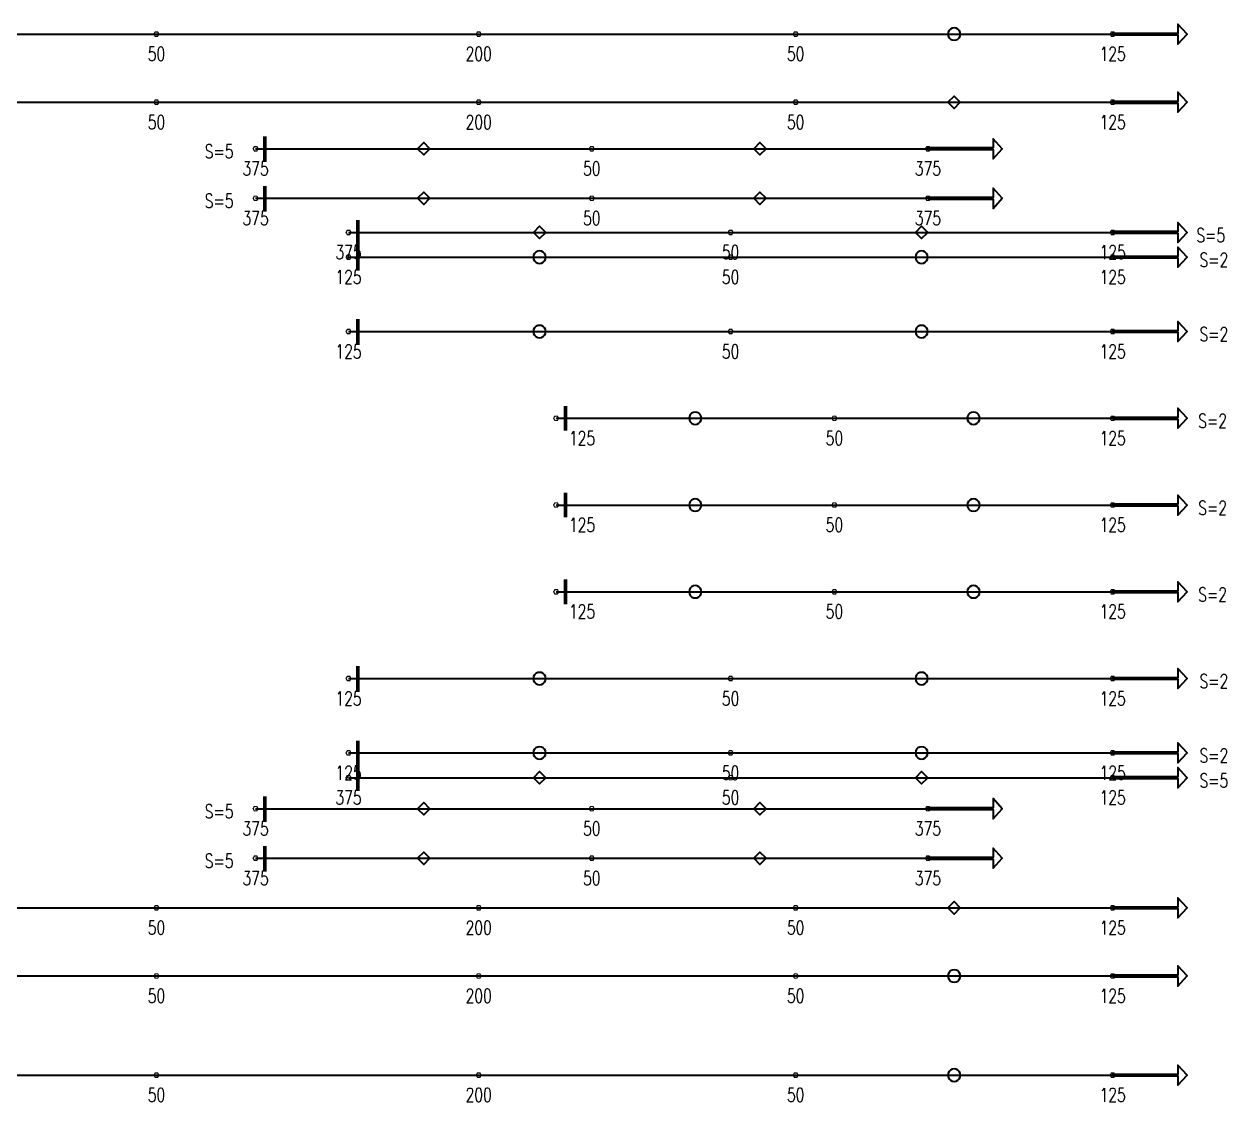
# Model space of a CAD drawing. Header units: millimetres. Extents: x 118516 to 587758, y -25561 to 50684.
# Drawn here: x 426914 to 446324, y 14067 to 31462 of the extents above; entities that cross this region are included whole.
import ezdxf

# ---------------------------------------------------------------- set-up
doc = ezdxf.new("R2010")
doc.units = ezdxf.units.MM
doc.layers.add('Current plane_Column', color=7, linetype='Continuous', true_color=0x4b00ff)
doc.layers.add('NDC_S-TENDON', color=6, linetype='Continuous', lineweight=35)
doc.layers.add('NDC_S_ANNO', color=7, linetype='Continuous', lineweight=20)
doc.styles.add('NDC_ANNO', font='', dxfattribs={"width": 0.8})
doc.styles.get('NDC_ANNO').set_extended_font_data('Dotum')

# ---------------------------------------------------------------- blocks, each defined once
blk = doc.blocks.new('HTB TDX')
at = {"layer": 'NDC_S-TENDON', "linetype": 'Continuous'}
for points, elevation in [([(61880, 21788), (62930, 21788), (62930, 21638), (63080, 21800), (62930, 21962), (62930, 21812), (61880, 21812)], 3575), ([(59222, 21800), (59227, 21769), (59242, 21741), (59264, 21719), (59292, 21705), (59322, 21700), (59353, 21705), (59381, 21719), (59403, 21741), (59418, 21769), (59422, 21800), (59418, 21831), (59403, 21859), (59381, 21881), (59353, 21895), (59322, 21900), (59292, 21895), (59264, 21881), (59242, 21859), (59227, 21831), (59222, 21800)], 3532), ([(59222, 20700), (59322, 20600), (59422, 20700), (59322, 20800), (59222, 20700)], 3532), ([(61880, 20688), (62930, 20688), (62930, 20538), (63080, 20700), (62930, 20862), (62930, 20712), (61880, 20712)], 3575), ([(50663, 19950), (50763, 19850), (50863, 19950), (50763, 20050), (50663, 19950)], 3391), ([(56088, 19950), (56188, 19850), (56288, 19950), (56188, 20050), (56088, 19950)], 3391), ([(58900, 19938), (59950, 19938), (59950, 19788), (60100, 19950), (59950, 20112), (59950, 19962), (58900, 19962)], 3575), ([(50663, 19150), (50763, 19050), (50863, 19150), (50763, 19250), (50663, 19150)], 3391), ([(56088, 19150), (56188, 19050), (56288, 19150), (56188, 19250), (56088, 19150)], 3391), ([(58900, 19138), (59950, 19138), (59950, 18988), (60100, 19150), (59950, 19312), (59950, 19162), (58900, 19162)], 3575), ([(52532, 18600), (52632, 18500), (52732, 18600), (52632, 18700), (52532, 18600)], 3391), ([(58697, 18600), (58797, 18500), (58897, 18600), (58797, 18700), (58697, 18600)], 3391), ([(61880, 18588), (62930, 18588), (62930, 18438), (63080, 18600), (62930, 18762), (62930, 18612), (61880, 18612)], 3575), ([(52532, 18200), (52537, 18169), (52552, 18141), (52574, 18119), (52602, 18105), (52632, 18100), (52663, 18105), (52691, 18119), (52713, 18141), (52728, 18169), (52732, 18200), (52728, 18231), (52713, 18259), (52691, 18281), (52663, 18295), (52632, 18300), (52602, 18295), (52574, 18281), (52552, 18259), (52537, 18231), (52532, 18200)], 3391), ([(58697, 18200), (58702, 18169), (58717, 18141), (58739, 18119), (58767, 18105), (58797, 18100), (58828, 18105), (58856, 18119), (58878, 18141), (58893, 18169), (58897, 18200), (58893, 18231), (58878, 18259), (58856, 18281), (58828, 18295), (58797, 18300), (58767, 18295), (58739, 18281), (58717, 18259), (58702, 18231), (58697, 18200)], 3391), ([(61880, 18188), (62930, 18188), (62930, 18038), (63080, 18200), (62930, 18362), (62930, 18212), (61880, 18212)], 3575), ([(52532, 17000), (52537, 16969), (52552, 16941), (52574, 16919), (52602, 16905), (52632, 16900), (52663, 16905), (52691, 16919), (52713, 16941), (52728, 16969), (52732, 17000), (52728, 17031), (52713, 17059), (52691, 17081), (52663, 17095), (52632, 17100), (52602, 17095), (52574, 17081), (52552, 17059), (52537, 17031), (52532, 17000)], 3532), ([(58697, 17000), (58702, 16969), (58717, 16941), (58739, 16919), (58767, 16905), (58797, 16900), (58828, 16905), (58856, 16919), (58878, 16941), (58893, 16969), (58897, 17000), (58893, 17031), (58878, 17059), (58856, 17081), (58828, 17095), (58797, 17100), (58767, 17095), (58739, 17081), (58717, 17059), (58702, 17031), (58697, 17000)], 3532), ([(61880, 16988), (62930, 16988), (62930, 16838), (63080, 17000), (62930, 17162), (62930, 17012), (61880, 17012)], 3575), ([(61880, 15588), (62930, 15588), (62930, 15438), (63080, 15600), (62930, 15762), (62930, 15612), (61880, 15612)], 3575), ([(55045, 15600), (55050, 15569), (55064, 15541), (55086, 15519), (55114, 15505), (55145, 15500), (55176, 15505), (55204, 15519), (55226, 15541), (55240, 15569), (55245, 15600), (55240, 15631), (55226, 15659), (55204, 15681), (55176, 15695), (55145, 15700), (55114, 15695), (55086, 15681), (55064, 15659), (55050, 15631), (55045, 15600)], 3532), ([(59535, 15600), (59540, 15569), (59554, 15541), (59576, 15519), (59604, 15505), (59635, 15500), (59666, 15505), (59694, 15519), (59716, 15541), (59730, 15569), (59735, 15600), (59730, 15631), (59716, 15659), (59694, 15681), (59666, 15695), (59635, 15700), (59604, 15695), (59576, 15681), (59554, 15659), (59540, 15631), (59535, 15600)], 3532), ([(55045, 14200), (55050, 14169), (55064, 14141), (55086, 14119), (55114, 14105), (55145, 14100), (55176, 14105), (55204, 14119), (55226, 14141), (55240, 14169), (55245, 14200), (55240, 14231), (55226, 14259), (55204, 14281), (55176, 14295), (55145, 14300), (55114, 14295), (55086, 14281), (55064, 14259), (55050, 14231), (55045, 14200)], 3532), ([(59535, 14200), (59540, 14169), (59554, 14141), (59576, 14119), (59604, 14105), (59635, 14100), (59666, 14105), (59694, 14119), (59716, 14141), (59730, 14169), (59735, 14200), (59730, 14231), (59716, 14259), (59694, 14281), (59666, 14295), (59635, 14300), (59604, 14295), (59576, 14281), (59554, 14259), (59540, 14231), (59535, 14200)], 3532), ([(61880, 14188), (62930, 14188), (62930, 14038), (63080, 14200), (62930, 14362), (62930, 14212), (61880, 14212)], 3575), ([(55045, 12800), (55050, 12769), (55064, 12741), (55086, 12719), (55114, 12705), (55145, 12700), (55176, 12705), (55204, 12719), (55226, 12741), (55240, 12769), (55245, 12800), (55240, 12831), (55226, 12859), (55204, 12881), (55176, 12895), (55145, 12900), (55114, 12895), (55086, 12881), (55064, 12859), (55050, 12831), (55045, 12800)], 3532), ([(59535, 12800), (59540, 12769), (59554, 12741), (59576, 12719), (59604, 12705), (59635, 12700), (59666, 12705), (59694, 12719), (59716, 12741), (59730, 12769), (59735, 12800), (59730, 12831), (59716, 12859), (59694, 12881), (59666, 12895), (59635, 12900), (59604, 12895), (59576, 12881), (59554, 12859), (59540, 12831), (59535, 12800)], 3532), ([(61880, 12788), (62930, 12788), (62930, 12638), (63080, 12800), (62930, 12962), (62930, 12812), (61880, 12812)], 3575), ([(52532, 11400), (52537, 11369), (52552, 11341), (52574, 11319), (52602, 11305), (52632, 11300), (52663, 11305), (52691, 11319), (52713, 11341), (52728, 11369), (52732, 11400), (52728, 11431), (52713, 11459), (52691, 11481), (52663, 11495), (52632, 11500), (52602, 11495), (52574, 11481), (52552, 11459), (52537, 11431), (52532, 11400)], 3532), ([(58697, 11400), (58702, 11369), (58717, 11341), (58739, 11319), (58767, 11305), (58797, 11300), (58828, 11305), (58856, 11319), (58878, 11341), (58893, 11369), (58897, 11400), (58893, 11431), (58878, 11459), (58856, 11481), (58828, 11495), (58797, 11500), (58767, 11495), (58739, 11481), (58717, 11459), (58702, 11431), (58697, 11400)], 3532), ([(61880, 11388), (62930, 11388), (62930, 11238), (63080, 11400), (62930, 11562), (62930, 11412), (61880, 11412)], 3575), ([(52532, 10200), (52537, 10169), (52552, 10141), (52574, 10119), (52602, 10105), (52632, 10100), (52663, 10105), (52691, 10119), (52713, 10141), (52728, 10169), (52732, 10200), (52728, 10231), (52713, 10259), (52691, 10281), (52663, 10295), (52632, 10300), (52602, 10295), (52574, 10281), (52552, 10259), (52537, 10231), (52532, 10200)], 3391), ([(58697, 10200), (58702, 10169), (58717, 10141), (58739, 10119), (58767, 10105), (58797, 10100), (58828, 10105), (58856, 10119), (58878, 10141), (58893, 10169), (58897, 10200), (58893, 10231), (58878, 10259), (58856, 10281), (58828, 10295), (58797, 10300), (58767, 10295), (58739, 10281), (58717, 10259), (58702, 10231), (58697, 10200)], 3391), ([(61880, 10188), (62930, 10188), (62930, 10038), (63080, 10200), (62930, 10362), (62930, 10212), (61880, 10212)], 3575), ([(52532, 9800), (52632, 9700), (52732, 9800), (52632, 9900), (52532, 9800)], 3391), ([(58697, 9800), (58797, 9700), (58897, 9800), (58797, 9900), (58697, 9800)], 3391), ([(61880, 9788), (62930, 9788), (62930, 9638), (63080, 9800), (62930, 9962), (62930, 9812), (61880, 9812)], 3575), ([(50663, 9300), (50763, 9200), (50863, 9300), (50763, 9400), (50663, 9300)], 3391), ([(56088, 9300), (56188, 9200), (56288, 9300), (56188, 9400), (56088, 9300)], 3391), ([(58900, 9288), (59950, 9288), (59950, 9138), (60100, 9300), (59950, 9462), (59950, 9312), (58900, 9312)], 3575), ([(50663, 8500), (50763, 8400), (50863, 8500), (50763, 8600), (50663, 8500)], 3391), ([(56088, 8500), (56188, 8400), (56288, 8500), (56188, 8600), (56088, 8500)], 3391), ([(58900, 8488), (59950, 8488), (59950, 8338), (60100, 8500), (59950, 8662), (59950, 8512), (58900, 8512)], 3575), ([(59222, 7700), (59322, 7600), (59422, 7700), (59322, 7800), (59222, 7700)], 3532), ([(61880, 7688), (62930, 7688), (62930, 7538), (63080, 7700), (62930, 7862), (62930, 7712), (61880, 7712)], 3575), ([(59222, 6600), (59227, 6569), (59242, 6541), (59264, 6519), (59292, 6505), (59322, 6500), (59353, 6505), (59381, 6519), (59403, 6541), (59418, 6569), (59422, 6600), (59418, 6631), (59403, 6659), (59381, 6681), (59353, 6695), (59322, 6700), (59292, 6695), (59264, 6681), (59242, 6659), (59227, 6631), (59222, 6600)], 3532), ([(61880, 6588), (62930, 6588), (62930, 6438), (63080, 6600), (62930, 6762), (62930, 6612), (61880, 6612)], 3575), ([(59222, 5000), (59227, 4969), (59242, 4941), (59264, 4919), (59292, 4905), (59322, 4900), (59353, 4905), (59381, 4919), (59403, 4941), (59418, 4969), (59422, 5000), (59418, 5031), (59403, 5059), (59381, 5081), (59353, 5095), (59322, 5100), (59292, 5095), (59264, 5081), (59242, 5059), (59227, 5031), (59222, 5000)], 3532), ([(61880, 4988), (62930, 4988), (62930, 4838), (63080, 5000), (62930, 5162), (62930, 5012), (61880, 5012)], 3575)]:
    blk.add_lwpolyline(points, close=True, dxfattribs=dict(at, elevation=elevation))
for points, elevation in [([(46490, 21800, 20, 20, 0), (46470, 21835, 20, 20, 0), (46430, 21835, 20, 20, 0), (46410, 21800, 20, 20, 0), (46430, 21765, 20, 20, 0), (46470, 21765, 20, 20, 0)], 3500), ([(46490, 21800, 20, 20, 0), (46470, 21835, 20, 20, 0), (46430, 21835, 20, 20, 0), (46410, 21800, 20, 20, 0), (46430, 21765, 20, 20, 0), (46470, 21765, 20, 20, 0)], 3500), ([(51690, 21800, 20, 20, 0), (51670, 21835, 20, 20, 0), (51630, 21835, 20, 20, 0), (51610, 21800, 20, 20, 0), (51630, 21765, 20, 20, 0), (51670, 21765, 20, 20, 0)], 3650), ([(51690, 21800, 20, 20, 0), (51670, 21835, 20, 20, 0), (51630, 21835, 20, 20, 0), (51610, 21800, 20, 20, 0), (51630, 21765, 20, 20, 0), (51670, 21765, 20, 20, 0)], 3650), ([(51690, 21800, 20, 20, 0), (51670, 21835, 20, 20, 0), (51630, 21835, 20, 20, 0), (51610, 21800, 20, 20, 0), (51630, 21765, 20, 20, 0), (51670, 21765, 20, 20, 0)], 3650), ([(51690, 21800, 20, 20, 0), (51670, 21835, 20, 20, 0), (51630, 21835, 20, 20, 0), (51610, 21800, 20, 20, 0), (51630, 21765, 20, 20, 0), (51670, 21765, 20, 20, 0)], 3650), ([(56805, 21800, 20, 20, 0), (56785, 21835, 20, 20, 0), (56745, 21835, 20, 20, 0), (56725, 21800, 20, 20, 0), (56745, 21765, 20, 20, 0), (56785, 21765, 20, 20, 0)], 3500), ([(56805, 21800, 20, 20, 0), (56785, 21835, 20, 20, 0), (56745, 21835, 20, 20, 0), (56725, 21800, 20, 20, 0), (56745, 21765, 20, 20, 0), (56785, 21765, 20, 20, 0)], 3500), ([(61920, 21800, 20, 20, 0), (61900, 21835, 20, 20, 0), (61860, 21835, 20, 20, 0), (61840, 21800, 20, 20, 0), (61860, 21765, 20, 20, 0), (61900, 21765, 20, 20, 0)], 3575), ([(61920, 21800, 20, 20, 0), (61900, 21835, 20, 20, 0), (61860, 21835, 20, 20, 0), (61840, 21800, 20, 20, 0), (61860, 21765, 20, 20, 0), (61900, 21765, 20, 20, 0)], 3575), ([(46490, 20700, 20, 20, 0), (46470, 20735, 20, 20, 0), (46430, 20735, 20, 20, 0), (46410, 20700, 20, 20, 0), (46430, 20665, 20, 20, 0), (46470, 20665, 20, 20, 0)], 3500), ([(46490, 20700, 20, 20, 0), (46470, 20735, 20, 20, 0), (46430, 20735, 20, 20, 0), (46410, 20700, 20, 20, 0), (46430, 20665, 20, 20, 0), (46470, 20665, 20, 20, 0)], 3500), ([(51690, 20700, 20, 20, 0), (51670, 20735, 20, 20, 0), (51630, 20735, 20, 20, 0), (51610, 20700, 20, 20, 0), (51630, 20665, 20, 20, 0), (51670, 20665, 20, 20, 0)], 3650), ([(51690, 20700, 20, 20, 0), (51670, 20735, 20, 20, 0), (51630, 20735, 20, 20, 0), (51610, 20700, 20, 20, 0), (51630, 20665, 20, 20, 0), (51670, 20665, 20, 20, 0)], 3650), ([(51690, 20700, 20, 20, 0), (51670, 20735, 20, 20, 0), (51630, 20735, 20, 20, 0), (51610, 20700, 20, 20, 0), (51630, 20665, 20, 20, 0), (51670, 20665, 20, 20, 0)], 3650), ([(51690, 20700, 20, 20, 0), (51670, 20735, 20, 20, 0), (51630, 20735, 20, 20, 0), (51610, 20700, 20, 20, 0), (51630, 20665, 20, 20, 0), (51670, 20665, 20, 20, 0)], 3650), ([(56805, 20700, 20, 20, 0), (56785, 20735, 20, 20, 0), (56745, 20735, 20, 20, 0), (56725, 20700, 20, 20, 0), (56745, 20665, 20, 20, 0), (56785, 20665, 20, 20, 0)], 3500), ([(56805, 20700, 20, 20, 0), (56785, 20735, 20, 20, 0), (56745, 20735, 20, 20, 0), (56725, 20700, 20, 20, 0), (56745, 20665, 20, 20, 0), (56785, 20665, 20, 20, 0)], 3500), ([(61920, 20700, 20, 20, 0), (61900, 20735, 20, 20, 0), (61860, 20735, 20, 20, 0), (61840, 20700, 20, 20, 0), (61860, 20665, 20, 20, 0), (61900, 20665, 20, 20, 0)], 3575), ([(61920, 20700, 20, 20, 0), (61900, 20735, 20, 20, 0), (61860, 20735, 20, 20, 0), (61840, 20700, 20, 20, 0), (61860, 20665, 20, 20, 0), (61900, 20665, 20, 20, 0)], 3575), ([(48090, 19950, 20, 20, 0), (48070, 19985, 20, 20, 0), (48030, 19985, 20, 20, 0), (48010, 19950, 20, 20, 0), (48030, 19915, 20, 20, 0), (48070, 19915, 20, 20, 0)], 3575), ([(48090, 19950, 20, 20, 0), (48070, 19985, 20, 20, 0), (48030, 19985, 20, 20, 0), (48010, 19950, 20, 20, 0), (48030, 19915, 20, 20, 0), (48070, 19915, 20, 20, 0)], 3575), ([(53515, 19950, 20, 20, 0), (53495, 19985, 20, 20, 0), (53455, 19985, 20, 20, 0), (53435, 19950, 20, 20, 0), (53455, 19915, 20, 20, 0), (53495, 19915, 20, 20, 0)], 3250), ([(53515, 19950, 20, 20, 0), (53495, 19985, 20, 20, 0), (53455, 19985, 20, 20, 0), (53435, 19950, 20, 20, 0), (53455, 19915, 20, 20, 0), (53495, 19915, 20, 20, 0)], 3250), ([(58940, 19950, 20, 20, 0), (58920, 19985, 20, 20, 0), (58880, 19985, 20, 20, 0), (58860, 19950, 20, 20, 0), (58880, 19915, 20, 20, 0), (58920, 19915, 20, 20, 0)], 3575), ([(58940, 19950, 20, 20, 0), (58920, 19985, 20, 20, 0), (58880, 19985, 20, 20, 0), (58860, 19950, 20, 20, 0), (58880, 19915, 20, 20, 0), (58920, 19915, 20, 20, 0)], 3575), ([(48090, 19150, 20, 20, 0), (48070, 19185, 20, 20, 0), (48030, 19185, 20, 20, 0), (48010, 19150, 20, 20, 0), (48030, 19115, 20, 20, 0), (48070, 19115, 20, 20, 0)], 3575), ([(48090, 19150, 20, 20, 0), (48070, 19185, 20, 20, 0), (48030, 19185, 20, 20, 0), (48010, 19150, 20, 20, 0), (48030, 19115, 20, 20, 0), (48070, 19115, 20, 20, 0)], 3575), ([(53515, 19150, 20, 20, 0), (53495, 19185, 20, 20, 0), (53455, 19185, 20, 20, 0), (53435, 19150, 20, 20, 0), (53455, 19115, 20, 20, 0), (53495, 19115, 20, 20, 0)], 3250), ([(53515, 19150, 20, 20, 0), (53495, 19185, 20, 20, 0), (53455, 19185, 20, 20, 0), (53435, 19150, 20, 20, 0), (53455, 19115, 20, 20, 0), (53495, 19115, 20, 20, 0)], 3250), ([(58940, 19150, 20, 20, 0), (58920, 19185, 20, 20, 0), (58880, 19185, 20, 20, 0), (58860, 19150, 20, 20, 0), (58880, 19115, 20, 20, 0), (58920, 19115, 20, 20, 0)], 3575), ([(58940, 19150, 20, 20, 0), (58920, 19185, 20, 20, 0), (58880, 19185, 20, 20, 0), (58860, 19150, 20, 20, 0), (58880, 19115, 20, 20, 0), (58920, 19115, 20, 20, 0)], 3575), ([(49590, 18600, 20, 20, 0), (49570, 18635, 20, 20, 0), (49530, 18635, 20, 20, 0), (49510, 18600, 20, 20, 0), (49530, 18565, 20, 20, 0), (49570, 18565, 20, 20, 0)], 3575), ([(49590, 18600, 20, 20, 0), (49570, 18635, 20, 20, 0), (49530, 18635, 20, 20, 0), (49510, 18600, 20, 20, 0), (49530, 18565, 20, 20, 0), (49570, 18565, 20, 20, 0)], 3575), ([(55755, 18600, 20, 20, 0), (55735, 18635, 20, 20, 0), (55695, 18635, 20, 20, 0), (55675, 18600, 20, 20, 0), (55695, 18565, 20, 20, 0), (55735, 18565, 20, 20, 0)], 3250), ([(55755, 18600, 20, 20, 0), (55735, 18635, 20, 20, 0), (55695, 18635, 20, 20, 0), (55675, 18600, 20, 20, 0), (55695, 18565, 20, 20, 0), (55735, 18565, 20, 20, 0)], 3250), ([(61920, 18600, 20, 20, 0), (61900, 18635, 20, 20, 0), (61860, 18635, 20, 20, 0), (61840, 18600, 20, 20, 0), (61860, 18565, 20, 20, 0), (61900, 18565, 20, 20, 0)], 3575), ([(61920, 18600, 20, 20, 0), (61900, 18635, 20, 20, 0), (61860, 18635, 20, 20, 0), (61840, 18600, 20, 20, 0), (61860, 18565, 20, 20, 0), (61900, 18565, 20, 20, 0)], 3575), ([(49590, 18200, 20, 20, 0), (49570, 18235, 20, 20, 0), (49530, 18235, 20, 20, 0), (49510, 18200, 20, 20, 0), (49530, 18165, 20, 20, 0), (49570, 18165, 20, 20, 0)], 3575), ([(49590, 18200, 20, 20, 0), (49570, 18235, 20, 20, 0), (49530, 18235, 20, 20, 0), (49510, 18200, 20, 20, 0), (49530, 18165, 20, 20, 0), (49570, 18165, 20, 20, 0)], 3575), ([(55755, 18200, 20, 20, 0), (55735, 18235, 20, 20, 0), (55695, 18235, 20, 20, 0), (55675, 18200, 20, 20, 0), (55695, 18165, 20, 20, 0), (55735, 18165, 20, 20, 0)], 3250), ([(55755, 18200, 20, 20, 0), (55735, 18235, 20, 20, 0), (55695, 18235, 20, 20, 0), (55675, 18200, 20, 20, 0), (55695, 18165, 20, 20, 0), (55735, 18165, 20, 20, 0)], 3250), ([(61920, 18200, 20, 20, 0), (61900, 18235, 20, 20, 0), (61860, 18235, 20, 20, 0), (61840, 18200, 20, 20, 0), (61860, 18165, 20, 20, 0), (61900, 18165, 20, 20, 0)], 3575), ([(61920, 18200, 20, 20, 0), (61900, 18235, 20, 20, 0), (61860, 18235, 20, 20, 0), (61840, 18200, 20, 20, 0), (61860, 18165, 20, 20, 0), (61900, 18165, 20, 20, 0)], 3575), ([(49590, 17000, 20, 20, 0), (49570, 17035, 20, 20, 0), (49530, 17035, 20, 20, 0), (49510, 17000, 20, 20, 0), (49530, 16965, 20, 20, 0), (49570, 16965, 20, 20, 0)], 3575), ([(49590, 17000, 20, 20, 0), (49570, 17035, 20, 20, 0), (49530, 17035, 20, 20, 0), (49510, 17000, 20, 20, 0), (49530, 16965, 20, 20, 0), (49570, 16965, 20, 20, 0)], 3575), ([(55755, 17000, 20, 20, 0), (55735, 17035, 20, 20, 0), (55695, 17035, 20, 20, 0), (55675, 17000, 20, 20, 0), (55695, 16965, 20, 20, 0), (55735, 16965, 20, 20, 0)], 3500), ([(55755, 17000, 20, 20, 0), (55735, 17035, 20, 20, 0), (55695, 17035, 20, 20, 0), (55675, 17000, 20, 20, 0), (55695, 16965, 20, 20, 0), (55735, 16965, 20, 20, 0)], 3500), ([(61920, 17000, 20, 20, 0), (61900, 17035, 20, 20, 0), (61860, 17035, 20, 20, 0), (61840, 17000, 20, 20, 0), (61860, 16965, 20, 20, 0), (61900, 16965, 20, 20, 0)], 3575), ([(61920, 17000, 20, 20, 0), (61900, 17035, 20, 20, 0), (61860, 17035, 20, 20, 0), (61840, 17000, 20, 20, 0), (61860, 16965, 20, 20, 0), (61900, 16965, 20, 20, 0)], 3575), ([(52940, 15600, 20, 20, 0), (52920, 15635, 20, 20, 0), (52880, 15635, 20, 20, 0), (52860, 15600, 20, 20, 0), (52880, 15565, 20, 20, 0), (52920, 15565, 20, 20, 0)], 3575), ([(52940, 15600, 20, 20, 0), (52920, 15635, 20, 20, 0), (52880, 15635, 20, 20, 0), (52860, 15600, 20, 20, 0), (52880, 15565, 20, 20, 0), (52920, 15565, 20, 20, 0)], 3575), ([(57430, 15600, 20, 20, 0), (57410, 15635, 20, 20, 0), (57370, 15635, 20, 20, 0), (57350, 15600, 20, 20, 0), (57370, 15565, 20, 20, 0), (57410, 15565, 20, 20, 0)], 3500), ([(57430, 15600, 20, 20, 0), (57410, 15635, 20, 20, 0), (57370, 15635, 20, 20, 0), (57350, 15600, 20, 20, 0), (57370, 15565, 20, 20, 0), (57410, 15565, 20, 20, 0)], 3500), ([(61920, 15600, 20, 20, 0), (61900, 15635, 20, 20, 0), (61860, 15635, 20, 20, 0), (61840, 15600, 20, 20, 0), (61860, 15565, 20, 20, 0), (61900, 15565, 20, 20, 0)], 3575), ([(61920, 15600, 20, 20, 0), (61900, 15635, 20, 20, 0), (61860, 15635, 20, 20, 0), (61840, 15600, 20, 20, 0), (61860, 15565, 20, 20, 0), (61900, 15565, 20, 20, 0)], 3575), ([(52940, 14200, 20, 20, 0), (52920, 14235, 20, 20, 0), (52880, 14235, 20, 20, 0), (52860, 14200, 20, 20, 0), (52880, 14165, 20, 20, 0), (52920, 14165, 20, 20, 0)], 3575), ([(52940, 14200, 20, 20, 0), (52920, 14235, 20, 20, 0), (52880, 14235, 20, 20, 0), (52860, 14200, 20, 20, 0), (52880, 14165, 20, 20, 0), (52920, 14165, 20, 20, 0)], 3575), ([(57430, 14200, 20, 20, 0), (57410, 14235, 20, 20, 0), (57370, 14235, 20, 20, 0), (57350, 14200, 20, 20, 0), (57370, 14165, 20, 20, 0), (57410, 14165, 20, 20, 0)], 3500), ([(57430, 14200, 20, 20, 0), (57410, 14235, 20, 20, 0), (57370, 14235, 20, 20, 0), (57350, 14200, 20, 20, 0), (57370, 14165, 20, 20, 0), (57410, 14165, 20, 20, 0)], 3500), ([(61920, 14200, 20, 20, 0), (61900, 14235, 20, 20, 0), (61860, 14235, 20, 20, 0), (61840, 14200, 20, 20, 0), (61860, 14165, 20, 20, 0), (61900, 14165, 20, 20, 0)], 3575), ([(61920, 14200, 20, 20, 0), (61900, 14235, 20, 20, 0), (61860, 14235, 20, 20, 0), (61840, 14200, 20, 20, 0), (61860, 14165, 20, 20, 0), (61900, 14165, 20, 20, 0)], 3575), ([(52940, 12800, 20, 20, 0), (52920, 12835, 20, 20, 0), (52880, 12835, 20, 20, 0), (52860, 12800, 20, 20, 0), (52880, 12765, 20, 20, 0), (52920, 12765, 20, 20, 0)], 3575), ([(52940, 12800, 20, 20, 0), (52920, 12835, 20, 20, 0), (52880, 12835, 20, 20, 0), (52860, 12800, 20, 20, 0), (52880, 12765, 20, 20, 0), (52920, 12765, 20, 20, 0)], 3575), ([(57430, 12800, 20, 20, 0), (57410, 12835, 20, 20, 0), (57370, 12835, 20, 20, 0), (57350, 12800, 20, 20, 0), (57370, 12765, 20, 20, 0), (57410, 12765, 20, 20, 0)], 3500), ([(57430, 12800, 20, 20, 0), (57410, 12835, 20, 20, 0), (57370, 12835, 20, 20, 0), (57350, 12800, 20, 20, 0), (57370, 12765, 20, 20, 0), (57410, 12765, 20, 20, 0)], 3500), ([(61920, 12800, 20, 20, 0), (61900, 12835, 20, 20, 0), (61860, 12835, 20, 20, 0), (61840, 12800, 20, 20, 0), (61860, 12765, 20, 20, 0), (61900, 12765, 20, 20, 0)], 3575), ([(61920, 12800, 20, 20, 0), (61900, 12835, 20, 20, 0), (61860, 12835, 20, 20, 0), (61840, 12800, 20, 20, 0), (61860, 12765, 20, 20, 0), (61900, 12765, 20, 20, 0)], 3575), ([(49590, 11400, 20, 20, 0), (49570, 11435, 20, 20, 0), (49530, 11435, 20, 20, 0), (49510, 11400, 20, 20, 0), (49530, 11365, 20, 20, 0), (49570, 11365, 20, 20, 0)], 3575), ([(49590, 11400, 20, 20, 0), (49570, 11435, 20, 20, 0), (49530, 11435, 20, 20, 0), (49510, 11400, 20, 20, 0), (49530, 11365, 20, 20, 0), (49570, 11365, 20, 20, 0)], 3575), ([(55755, 11400, 20, 20, 0), (55735, 11435, 20, 20, 0), (55695, 11435, 20, 20, 0), (55675, 11400, 20, 20, 0), (55695, 11365, 20, 20, 0), (55735, 11365, 20, 20, 0)], 3500), ([(55755, 11400, 20, 20, 0), (55735, 11435, 20, 20, 0), (55695, 11435, 20, 20, 0), (55675, 11400, 20, 20, 0), (55695, 11365, 20, 20, 0), (55735, 11365, 20, 20, 0)], 3500), ([(61920, 11400, 20, 20, 0), (61900, 11435, 20, 20, 0), (61860, 11435, 20, 20, 0), (61840, 11400, 20, 20, 0), (61860, 11365, 20, 20, 0), (61900, 11365, 20, 20, 0)], 3575), ([(61920, 11400, 20, 20, 0), (61900, 11435, 20, 20, 0), (61860, 11435, 20, 20, 0), (61840, 11400, 20, 20, 0), (61860, 11365, 20, 20, 0), (61900, 11365, 20, 20, 0)], 3575), ([(49590, 10200, 20, 20, 0), (49570, 10235, 20, 20, 0), (49530, 10235, 20, 20, 0), (49510, 10200, 20, 20, 0), (49530, 10165, 20, 20, 0), (49570, 10165, 20, 20, 0)], 3575), ([(49590, 10200, 20, 20, 0), (49570, 10235, 20, 20, 0), (49530, 10235, 20, 20, 0), (49510, 10200, 20, 20, 0), (49530, 10165, 20, 20, 0), (49570, 10165, 20, 20, 0)], 3575), ([(55755, 10200, 20, 20, 0), (55735, 10235, 20, 20, 0), (55695, 10235, 20, 20, 0), (55675, 10200, 20, 20, 0), (55695, 10165, 20, 20, 0), (55735, 10165, 20, 20, 0)], 3250), ([(55755, 10200, 20, 20, 0), (55735, 10235, 20, 20, 0), (55695, 10235, 20, 20, 0), (55675, 10200, 20, 20, 0), (55695, 10165, 20, 20, 0), (55735, 10165, 20, 20, 0)], 3250), ([(61920, 10200, 20, 20, 0), (61900, 10235, 20, 20, 0), (61860, 10235, 20, 20, 0), (61840, 10200, 20, 20, 0), (61860, 10165, 20, 20, 0), (61900, 10165, 20, 20, 0)], 3575), ([(61920, 10200, 20, 20, 0), (61900, 10235, 20, 20, 0), (61860, 10235, 20, 20, 0), (61840, 10200, 20, 20, 0), (61860, 10165, 20, 20, 0), (61900, 10165, 20, 20, 0)], 3575), ([(49590, 9800, 20, 20, 0), (49570, 9835, 20, 20, 0), (49530, 9835, 20, 20, 0), (49510, 9800, 20, 20, 0), (49530, 9765, 20, 20, 0), (49570, 9765, 20, 20, 0)], 3575), ([(49590, 9800, 20, 20, 0), (49570, 9835, 20, 20, 0), (49530, 9835, 20, 20, 0), (49510, 9800, 20, 20, 0), (49530, 9765, 20, 20, 0), (49570, 9765, 20, 20, 0)], 3575), ([(55755, 9800, 20, 20, 0), (55735, 9835, 20, 20, 0), (55695, 9835, 20, 20, 0), (55675, 9800, 20, 20, 0), (55695, 9765, 20, 20, 0), (55735, 9765, 20, 20, 0)], 3250), ([(55755, 9800, 20, 20, 0), (55735, 9835, 20, 20, 0), (55695, 9835, 20, 20, 0), (55675, 9800, 20, 20, 0), (55695, 9765, 20, 20, 0), (55735, 9765, 20, 20, 0)], 3250), ([(61920, 9800, 20, 20, 0), (61900, 9835, 20, 20, 0), (61860, 9835, 20, 20, 0), (61840, 9800, 20, 20, 0), (61860, 9765, 20, 20, 0), (61900, 9765, 20, 20, 0)], 3575), ([(61920, 9800, 20, 20, 0), (61900, 9835, 20, 20, 0), (61860, 9835, 20, 20, 0), (61840, 9800, 20, 20, 0), (61860, 9765, 20, 20, 0), (61900, 9765, 20, 20, 0)], 3575), ([(48090, 9300, 20, 20, 0), (48070, 9335, 20, 20, 0), (48030, 9335, 20, 20, 0), (48010, 9300, 20, 20, 0), (48030, 9265, 20, 20, 0), (48070, 9265, 20, 20, 0)], 3575), ([(48090, 9300, 20, 20, 0), (48070, 9335, 20, 20, 0), (48030, 9335, 20, 20, 0), (48010, 9300, 20, 20, 0), (48030, 9265, 20, 20, 0), (48070, 9265, 20, 20, 0)], 3575), ([(53515, 9300, 20, 20, 0), (53495, 9335, 20, 20, 0), (53455, 9335, 20, 20, 0), (53435, 9300, 20, 20, 0), (53455, 9265, 20, 20, 0), (53495, 9265, 20, 20, 0)], 3250), ([(53515, 9300, 20, 20, 0), (53495, 9335, 20, 20, 0), (53455, 9335, 20, 20, 0), (53435, 9300, 20, 20, 0), (53455, 9265, 20, 20, 0), (53495, 9265, 20, 20, 0)], 3250), ([(58940, 9300, 20, 20, 0), (58920, 9335, 20, 20, 0), (58880, 9335, 20, 20, 0), (58860, 9300, 20, 20, 0), (58880, 9265, 20, 20, 0), (58920, 9265, 20, 20, 0)], 3575), ([(58940, 9300, 20, 20, 0), (58920, 9335, 20, 20, 0), (58880, 9335, 20, 20, 0), (58860, 9300, 20, 20, 0), (58880, 9265, 20, 20, 0), (58920, 9265, 20, 20, 0)], 3575), ([(48090, 8500, 20, 20, 0), (48070, 8535, 20, 20, 0), (48030, 8535, 20, 20, 0), (48010, 8500, 20, 20, 0), (48030, 8465, 20, 20, 0), (48070, 8465, 20, 20, 0)], 3575), ([(48090, 8500, 20, 20, 0), (48070, 8535, 20, 20, 0), (48030, 8535, 20, 20, 0), (48010, 8500, 20, 20, 0), (48030, 8465, 20, 20, 0), (48070, 8465, 20, 20, 0)], 3575), ([(53515, 8500, 20, 20, 0), (53495, 8535, 20, 20, 0), (53455, 8535, 20, 20, 0), (53435, 8500, 20, 20, 0), (53455, 8465, 20, 20, 0), (53495, 8465, 20, 20, 0)], 3250), ([(53515, 8500, 20, 20, 0), (53495, 8535, 20, 20, 0), (53455, 8535, 20, 20, 0), (53435, 8500, 20, 20, 0), (53455, 8465, 20, 20, 0), (53495, 8465, 20, 20, 0)], 3250), ([(58940, 8500, 20, 20, 0), (58920, 8535, 20, 20, 0), (58880, 8535, 20, 20, 0), (58860, 8500, 20, 20, 0), (58880, 8465, 20, 20, 0), (58920, 8465, 20, 20, 0)], 3575), ([(58940, 8500, 20, 20, 0), (58920, 8535, 20, 20, 0), (58880, 8535, 20, 20, 0), (58860, 8500, 20, 20, 0), (58880, 8465, 20, 20, 0), (58920, 8465, 20, 20, 0)], 3575), ([(46490, 7700, 20, 20, 0), (46470, 7735, 20, 20, 0), (46430, 7735, 20, 20, 0), (46410, 7700, 20, 20, 0), (46430, 7665, 20, 20, 0), (46470, 7665, 20, 20, 0)], 3500), ([(46490, 7700, 20, 20, 0), (46470, 7735, 20, 20, 0), (46430, 7735, 20, 20, 0), (46410, 7700, 20, 20, 0), (46430, 7665, 20, 20, 0), (46470, 7665, 20, 20, 0)], 3500), ([(51690, 7700, 20, 20, 0), (51670, 7735, 20, 20, 0), (51630, 7735, 20, 20, 0), (51610, 7700, 20, 20, 0), (51630, 7665, 20, 20, 0), (51670, 7665, 20, 20, 0)], 3650), ([(51690, 7700, 20, 20, 0), (51670, 7735, 20, 20, 0), (51630, 7735, 20, 20, 0), (51610, 7700, 20, 20, 0), (51630, 7665, 20, 20, 0), (51670, 7665, 20, 20, 0)], 3650), ([(51690, 7700, 20, 20, 0), (51670, 7735, 20, 20, 0), (51630, 7735, 20, 20, 0), (51610, 7700, 20, 20, 0), (51630, 7665, 20, 20, 0), (51670, 7665, 20, 20, 0)], 3650), ([(51690, 7700, 20, 20, 0), (51670, 7735, 20, 20, 0), (51630, 7735, 20, 20, 0), (51610, 7700, 20, 20, 0), (51630, 7665, 20, 20, 0), (51670, 7665, 20, 20, 0)], 3650), ([(56805, 7700, 20, 20, 0), (56785, 7735, 20, 20, 0), (56745, 7735, 20, 20, 0), (56725, 7700, 20, 20, 0), (56745, 7665, 20, 20, 0), (56785, 7665, 20, 20, 0)], 3500), ([(56805, 7700, 20, 20, 0), (56785, 7735, 20, 20, 0), (56745, 7735, 20, 20, 0), (56725, 7700, 20, 20, 0), (56745, 7665, 20, 20, 0), (56785, 7665, 20, 20, 0)], 3500), ([(61920, 7700, 20, 20, 0), (61900, 7735, 20, 20, 0), (61860, 7735, 20, 20, 0), (61840, 7700, 20, 20, 0), (61860, 7665, 20, 20, 0), (61900, 7665, 20, 20, 0)], 3575), ([(61920, 7700, 20, 20, 0), (61900, 7735, 20, 20, 0), (61860, 7735, 20, 20, 0), (61840, 7700, 20, 20, 0), (61860, 7665, 20, 20, 0), (61900, 7665, 20, 20, 0)], 3575), ([(46490, 6600, 20, 20, 0), (46470, 6635, 20, 20, 0), (46430, 6635, 20, 20, 0), (46410, 6600, 20, 20, 0), (46430, 6565, 20, 20, 0), (46470, 6565, 20, 20, 0)], 3500), ([(46490, 6600, 20, 20, 0), (46470, 6635, 20, 20, 0), (46430, 6635, 20, 20, 0), (46410, 6600, 20, 20, 0), (46430, 6565, 20, 20, 0), (46470, 6565, 20, 20, 0)], 3500), ([(51690, 6600, 20, 20, 0), (51670, 6635, 20, 20, 0), (51630, 6635, 20, 20, 0), (51610, 6600, 20, 20, 0), (51630, 6565, 20, 20, 0), (51670, 6565, 20, 20, 0)], 3650), ([(51690, 6600, 20, 20, 0), (51670, 6635, 20, 20, 0), (51630, 6635, 20, 20, 0), (51610, 6600, 20, 20, 0), (51630, 6565, 20, 20, 0), (51670, 6565, 20, 20, 0)], 3650), ([(51690, 6600, 20, 20, 0), (51670, 6635, 20, 20, 0), (51630, 6635, 20, 20, 0), (51610, 6600, 20, 20, 0), (51630, 6565, 20, 20, 0), (51670, 6565, 20, 20, 0)], 3650), ([(51690, 6600, 20, 20, 0), (51670, 6635, 20, 20, 0), (51630, 6635, 20, 20, 0), (51610, 6600, 20, 20, 0), (51630, 6565, 20, 20, 0), (51670, 6565, 20, 20, 0)], 3650), ([(56805, 6600, 20, 20, 0), (56785, 6635, 20, 20, 0), (56745, 6635, 20, 20, 0), (56725, 6600, 20, 20, 0), (56745, 6565, 20, 20, 0), (56785, 6565, 20, 20, 0)], 3500), ([(56805, 6600, 20, 20, 0), (56785, 6635, 20, 20, 0), (56745, 6635, 20, 20, 0), (56725, 6600, 20, 20, 0), (56745, 6565, 20, 20, 0), (56785, 6565, 20, 20, 0)], 3500), ([(61920, 6600, 20, 20, 0), (61900, 6635, 20, 20, 0), (61860, 6635, 20, 20, 0), (61840, 6600, 20, 20, 0), (61860, 6565, 20, 20, 0), (61900, 6565, 20, 20, 0)], 3575), ([(61920, 6600, 20, 20, 0), (61900, 6635, 20, 20, 0), (61860, 6635, 20, 20, 0), (61840, 6600, 20, 20, 0), (61860, 6565, 20, 20, 0), (61900, 6565, 20, 20, 0)], 3575), ([(46490, 5000, 20, 20, 0), (46470, 5035, 20, 20, 0), (46430, 5035, 20, 20, 0), (46410, 5000, 20, 20, 0), (46430, 4965, 20, 20, 0), (46470, 4965, 20, 20, 0)], 3500), ([(46490, 5000, 20, 20, 0), (46470, 5035, 20, 20, 0), (46430, 5035, 20, 20, 0), (46410, 5000, 20, 20, 0), (46430, 4965, 20, 20, 0), (46470, 4965, 20, 20, 0)], 3500), ([(51690, 5000, 20, 20, 0), (51670, 5035, 20, 20, 0), (51630, 5035, 20, 20, 0), (51610, 5000, 20, 20, 0), (51630, 4965, 20, 20, 0), (51670, 4965, 20, 20, 0)], 3650), ([(51690, 5000, 20, 20, 0), (51670, 5035, 20, 20, 0), (51630, 5035, 20, 20, 0), (51610, 5000, 20, 20, 0), (51630, 4965, 20, 20, 0), (51670, 4965, 20, 20, 0)], 3650), ([(51690, 5000, 20, 20, 0), (51670, 5035, 20, 20, 0), (51630, 5035, 20, 20, 0), (51610, 5000, 20, 20, 0), (51630, 4965, 20, 20, 0), (51670, 4965, 20, 20, 0)], 3650), ([(51690, 5000, 20, 20, 0), (51670, 5035, 20, 20, 0), (51630, 5035, 20, 20, 0), (51610, 5000, 20, 20, 0), (51630, 4965, 20, 20, 0), (51670, 4965, 20, 20, 0)], 3650), ([(56805, 5000, 20, 20, 0), (56785, 5035, 20, 20, 0), (56745, 5035, 20, 20, 0), (56725, 5000, 20, 20, 0), (56745, 4965, 20, 20, 0), (56785, 4965, 20, 20, 0)], 3500), ([(56805, 5000, 20, 20, 0), (56785, 5035, 20, 20, 0), (56745, 5035, 20, 20, 0), (56725, 5000, 20, 20, 0), (56745, 4965, 20, 20, 0), (56785, 4965, 20, 20, 0)], 3500), ([(61920, 5000, 20, 20, 0), (61900, 5035, 20, 20, 0), (61860, 5035, 20, 20, 0), (61840, 5000, 20, 20, 0), (61860, 4965, 20, 20, 0), (61900, 4965, 20, 20, 0)], 3575), ([(61920, 5000, 20, 20, 0), (61900, 5035, 20, 20, 0), (61860, 5035, 20, 20, 0), (61840, 5000, 20, 20, 0), (61860, 4965, 20, 20, 0), (61900, 4965, 20, 20, 0)], 3575)]:
    blk.add_lwpolyline(points, format="xyseb", close=True, dxfattribs=dict(at, elevation=elevation))
at = {"layer": 'NDC_S-TENDON', "linetype": 'Continuous', "elevation": 3575}
for points in [[(48200, 20150, 60, 60, 0), (48200, 19750, 60, 60, 0)], [(48200, 19350, 60, 60, 0), (48200, 18950, 60, 60, 0)], [(49700, 18800, 60, 60, 0), (49700, 18400, 60, 60, 0)], [(49700, 18400, 60, 60, 0), (49700, 18000, 60, 60, 0)], [(49700, 17200, 60, 60, 0), (49700, 16800, 60, 60, 0)], [(53050, 15800, 60, 60, 0), (53050, 15400, 60, 60, 0)], [(53050, 14400, 60, 60, 0), (53050, 14000, 60, 60, 0)], [(53050, 13000, 60, 60, 0), (53050, 12600, 60, 60, 0)], [(49700, 11600, 60, 60, 0), (49700, 11200, 60, 60, 0)], [(49700, 10400, 60, 60, 0), (49700, 10000, 60, 60, 0)], [(49700, 10000, 60, 60, 0), (49700, 9600, 60, 60, 0)], [(48200, 9500, 60, 60, 0), (48200, 9100, 60, 60, 0)], [(48200, 8700, 60, 60, 0), (48200, 8300, 60, 60, 0)]]:
    blk.add_lwpolyline(points, format="xyseb", dxfattribs=at)
at = {"layer": 'NDC_S-TENDON', "linetype": 'Continuous'}
for points in [[(41250, 21800, 3650), (41943, 21800, 3643), (42637, 21800, 3623), (43330, 21800, 3590), (44110, 21800, 3551), (44890, 21800, 3522), (45670, 21800, 3506), (46450, 21800, 3500), (47230, 21800, 3506), (48010, 21800, 3522), (48790, 21800, 3551), (49570, 21800, 3590), (50263, 21800, 3623), (50957, 21800, 3643), (51650, 21800, 3650)], [(51650, 21800, 3650), (52332, 21800, 3643), (53014, 21800, 3623), (53696, 21800, 3590), (54719, 21800, 3540), (55742, 21800, 3510), (56765, 21800, 3500), (57788, 21800, 3505), (58811, 21800, 3520), (59834, 21800, 3545), (60516, 21800, 3562), (61198, 21800, 3572), (61880, 21800, 3575)], [(41250, 20700, 3650), (41943, 20700, 3643), (42637, 20700, 3623), (43330, 20700, 3590), (44110, 20700, 3551), (44890, 20700, 3522), (45670, 20700, 3506), (46450, 20700, 3500), (47230, 20700, 3506), (48010, 20700, 3522), (48790, 20700, 3551), (49570, 20700, 3590), (50263, 20700, 3623), (50957, 20700, 3643), (51650, 20700, 3650)], [(51650, 20700, 3650), (52332, 20700, 3643), (53014, 20700, 3623), (53696, 20700, 3590), (54719, 20700, 3540), (55742, 20700, 3510), (56765, 20700, 3500), (57788, 20700, 3505), (58811, 20700, 3520), (59834, 20700, 3545), (60516, 20700, 3562), (61198, 20700, 3572), (61880, 20700, 3575)], [(48050, 19950, 3575), (48773, 19950, 3561), (49497, 19950, 3517), (50220, 19950, 3445), (51305, 19950, 3337), (52390, 19950, 3272), (53475, 19950, 3250), (54560, 19950, 3272), (55645, 19950, 3337), (56730, 19950, 3445), (57453, 19950, 3517), (58177, 19950, 3561), (58900, 19950, 3575)], [(48050, 19150, 3575), (48773, 19150, 3561), (49497, 19150, 3517), (50220, 19150, 3445), (51305, 19150, 3337), (52390, 19150, 3272), (53475, 19150, 3250), (54560, 19150, 3272), (55645, 19150, 3337), (56730, 19150, 3445), (57453, 19150, 3517), (58177, 19150, 3561), (58900, 19150, 3575)], [(49550, 18600, 3575), (50372, 18600, 3561), (51194, 18600, 3517), (52016, 18600, 3445), (53249, 18600, 3337), (54482, 18600, 3272), (55715, 18600, 3250), (56948, 18600, 3272), (58181, 18600, 3337), (59414, 18600, 3445), (60236, 18600, 3517), (61058, 18600, 3561), (61880, 18600, 3575)], [(49550, 18200, 3575), (50372, 18200, 3561), (51194, 18200, 3517), (52016, 18200, 3445), (53249, 18200, 3337), (54482, 18200, 3272), (55715, 18200, 3250), (56948, 18200, 3272), (58181, 18200, 3337), (59414, 18200, 3445), (60236, 18200, 3517), (61058, 18200, 3561), (61880, 18200, 3575)], [(49550, 17000, 3575), (50372, 17000, 3572), (51194, 17000, 3562), (52016, 17000, 3545), (53249, 17000, 3520), (54482, 17000, 3505), (55715, 17000, 3500), (56948, 17000, 3505), (58181, 17000, 3520), (59414, 17000, 3545), (60236, 17000, 3562), (61058, 17000, 3572), (61880, 17000, 3575)], [(52900, 15600, 3575), (53499, 15600, 3572), (54097, 15600, 3562), (54696, 15600, 3545), (55369, 15600, 3525), (56043, 15600, 3511), (56716, 15600, 3503), (57390, 15600, 3500), (58063, 15600, 3503), (58737, 15600, 3511), (59410, 15600, 3525), (60084, 15600, 3545), (60683, 15600, 3562), (61281, 15600, 3572), (61880, 15600, 3575)], [(52900, 14200, 3575), (53499, 14200, 3572), (54097, 14200, 3562), (54696, 14200, 3545), (55369, 14200, 3525), (56043, 14200, 3511), (56716, 14200, 3503), (57390, 14200, 3500), (58063, 14200, 3503), (58737, 14200, 3511), (59410, 14200, 3525), (60084, 14200, 3545), (60683, 14200, 3562), (61281, 14200, 3572), (61880, 14200, 3575)], [(52900, 12800, 3575), (53499, 12800, 3572), (54097, 12800, 3562), (54696, 12800, 3545), (55369, 12800, 3525), (56043, 12800, 3511), (56716, 12800, 3503), (57390, 12800, 3500), (58063, 12800, 3503), (58737, 12800, 3511), (59410, 12800, 3525), (60084, 12800, 3545), (60683, 12800, 3562), (61281, 12800, 3572), (61880, 12800, 3575)], [(49550, 11400, 3575), (50372, 11400, 3572), (51194, 11400, 3562), (52016, 11400, 3545), (53249, 11400, 3520), (54482, 11400, 3505), (55715, 11400, 3500), (56948, 11400, 3505), (58181, 11400, 3520), (59414, 11400, 3545), (60236, 11400, 3562), (61058, 11400, 3572), (61880, 11400, 3575)], [(49550, 10200, 3575), (50372, 10200, 3561), (51194, 10200, 3517), (52016, 10200, 3445), (53249, 10200, 3337), (54482, 10200, 3272), (55715, 10200, 3250), (56948, 10200, 3272), (58181, 10200, 3337), (59414, 10200, 3445), (60236, 10200, 3517), (61058, 10200, 3561), (61880, 10200, 3575)], [(49550, 9800, 3575), (50372, 9800, 3561), (51194, 9800, 3517), (52016, 9800, 3445), (53249, 9800, 3337), (54482, 9800, 3272), (55715, 9800, 3250), (56948, 9800, 3272), (58181, 9800, 3337), (59414, 9800, 3445), (60236, 9800, 3517), (61058, 9800, 3561), (61880, 9800, 3575)], [(48050, 9300, 3575), (48773, 9300, 3561), (49497, 9300, 3517), (50220, 9300, 3445), (51305, 9300, 3337), (52390, 9300, 3272), (53475, 9300, 3250), (54560, 9300, 3272), (55645, 9300, 3337), (56730, 9300, 3445), (57453, 9300, 3517), (58177, 9300, 3561), (58900, 9300, 3575)], [(48050, 8500, 3575), (48773, 8500, 3561), (49497, 8500, 3517), (50220, 8500, 3445), (51305, 8500, 3337), (52390, 8500, 3272), (53475, 8500, 3250), (54560, 8500, 3272), (55645, 8500, 3337), (56730, 8500, 3445), (57453, 8500, 3517), (58177, 8500, 3561), (58900, 8500, 3575)], [(41250, 7700, 3650), (41943, 7700, 3643), (42637, 7700, 3623), (43330, 7700, 3590), (44110, 7700, 3551), (44890, 7700, 3522), (45670, 7700, 3506), (46450, 7700, 3500), (47230, 7700, 3506), (48010, 7700, 3522), (48790, 7700, 3551), (49570, 7700, 3590), (50263, 7700, 3623), (50957, 7700, 3643), (51650, 7700, 3650)], [(51650, 7700, 3650), (52332, 7700, 3643), (53014, 7700, 3623), (53696, 7700, 3590), (54719, 7700, 3540), (55742, 7700, 3510), (56765, 7700, 3500), (57788, 7700, 3505), (58811, 7700, 3520), (59834, 7700, 3545), (60516, 7700, 3562), (61198, 7700, 3572), (61880, 7700, 3575)], [(41250, 6600, 3650), (41943, 6600, 3643), (42637, 6600, 3623), (43330, 6600, 3590), (44110, 6600, 3551), (44890, 6600, 3522), (45670, 6600, 3506), (46450, 6600, 3500), (47230, 6600, 3506), (48010, 6600, 3522), (48790, 6600, 3551), (49570, 6600, 3590), (50263, 6600, 3623), (50957, 6600, 3643), (51650, 6600, 3650)], [(51650, 6600, 3650), (52332, 6600, 3643), (53014, 6600, 3623), (53696, 6600, 3590), (54719, 6600, 3540), (55742, 6600, 3510), (56765, 6600, 3500), (57788, 6600, 3505), (58811, 6600, 3520), (59834, 6600, 3545), (60516, 6600, 3562), (61198, 6600, 3572), (61880, 6600, 3575)], [(41250, 5000, 3650), (41943, 5000, 3643), (42637, 5000, 3623), (43330, 5000, 3590), (44110, 5000, 3551), (44890, 5000, 3522), (45670, 5000, 3506), (46450, 5000, 3500), (47230, 5000, 3506), (48010, 5000, 3522), (48790, 5000, 3551), (49570, 5000, 3590), (50263, 5000, 3623), (50957, 5000, 3643), (51650, 5000, 3650)], [(51650, 5000, 3650), (52332, 5000, 3643), (53014, 5000, 3623), (53696, 5000, 3590), (54719, 5000, 3540), (55742, 5000, 3510), (56765, 5000, 3500), (57788, 5000, 3505), (58811, 5000, 3520), (59834, 5000, 3545), (60516, 5000, 3562), (61198, 5000, 3572), (61880, 5000, 3575)]]:
    blk.add_polyline3d(points, dxfattribs=at)
at = {"layer": 'NDC_S_ANNO', "linetype": 'Continuous', "char_height": 225, "attachment_point": 5, "line_spacing_factor": 0.75, "style": 'NDC_ANNO'}
for s, insert in [('\\FSTANDARD.shx;50', (46450, 21480, 3500)), ('\\FSTANDARD.shx;200', (51650, 21480, 3650)), ('\\FSTANDARD.shx;50', (56765, 21480, 3500)), ('\\FSTANDARD.shx;125', (61880, 21480, 3575)), ('\\FSTANDARD.shx;50', (46450, 20380, 3500)), ('\\FSTANDARD.shx;200', (51650, 20380, 3650)), ('\\FSTANDARD.shx;50', (56765, 20380, 3500)), ('\\FSTANDARD.shx;125', (61880, 20380, 3575)), ('\\FSTANDARD.shx;S=5', (47462, 19908, 3700)), ('\\FSTANDARD.shx;375', (48050, 19630, 3575)), ('\\FSTANDARD.shx;50', (53475, 19630, 3250)), ('\\FSTANDARD.shx;375', (58900, 19630, 3575)), ('\\FSTANDARD.shx;S=5', (47462, 19108, 3700)), ('\\FSTANDARD.shx;375', (48050, 18830, 3575)), ('\\FSTANDARD.shx;50', (53475, 18830, 3250)), ('\\FSTANDARD.shx;375', (58900, 18830, 3575)), ('\\FSTANDARD.shx;S=5', (63463, 18557, 3700)), ('\\FSTANDARD.shx;375', (49550, 18280, 3575)), ('\\FSTANDARD.shx;50', (55715, 18280, 3250)), ('\\FSTANDARD.shx;125', (61880, 18280, 3575)), ('\\FSTANDARD.shx;S=2', (63514, 18157, 3700)), ('\\FSTANDARD.shx;125', (49550, 17880, 3575)), ('\\FSTANDARD.shx;50', (55715, 17880, 3250)), ('\\FSTANDARD.shx;125', (61880, 17880, 3575)), ('\\FSTANDARD.shx;S=2', (63514, 16957, 3700)), ('\\FSTANDARD.shx;125', (49550, 16680, 3575)), ('\\FSTANDARD.shx;50', (55715, 16680, 3500)), ('\\FSTANDARD.shx;125', (61880, 16680, 3575)), ('\\FSTANDARD.shx;S=2', (63493, 15557, 3700)), ('\\FSTANDARD.shx;125', (53318, 15280, 3575)), ('\\FSTANDARD.shx;50', (57390, 15280, 3500)), ('\\FSTANDARD.shx;125', (61880, 15280, 3575)), ('\\FSTANDARD.shx;S=2', (63493, 14157, 3700)), ('\\FSTANDARD.shx;125', (53318, 13880, 3575)), ('\\FSTANDARD.shx;50', (57390, 13880, 3500)), ('\\FSTANDARD.shx;125', (61880, 13880, 3575)), ('\\FSTANDARD.shx;S=2', (63493, 12757, 3700)), ('\\FSTANDARD.shx;125', (53318, 12480, 3575)), ('\\FSTANDARD.shx;50', (57390, 12480, 3500)), ('\\FSTANDARD.shx;125', (61880, 12480, 3575)), ('\\FSTANDARD.shx;S=2', (63514, 11357, 3700)), ('\\FSTANDARD.shx;125', (49550, 11080, 3575)), ('\\FSTANDARD.shx;50', (55715, 11080, 3500)), ('\\FSTANDARD.shx;125', (61880, 11080, 3575)), ('\\FSTANDARD.shx;S=2', (63514, 10157, 3700)), ('\\FSTANDARD.shx;125', (49550, 9880, 3575)), ('\\FSTANDARD.shx;50', (55715, 9880, 3250)), ('\\FSTANDARD.shx;125', (61880, 9880, 3575)), ('\\FSTANDARD.shx;S=5', (63514, 9757, 3700)), ('\\FSTANDARD.shx;375', (49550, 9480, 3575)), ('\\FSTANDARD.shx;50', (55715, 9480, 3250)), ('\\FSTANDARD.shx;125', (61880, 9480, 3575)), ('\\FSTANDARD.shx;S=5', (47462, 9257, 3700)), ('\\FSTANDARD.shx;375', (48050, 8980, 3575)), ('\\FSTANDARD.shx;50', (53475, 8980, 3250)), ('\\FSTANDARD.shx;375', (58900, 8980, 3575)), ('\\FSTANDARD.shx;S=5', (47462, 8457, 3700)), ('\\FSTANDARD.shx;375', (48050, 8180, 3575)), ('\\FSTANDARD.shx;50', (53475, 8180, 3250)), ('\\FSTANDARD.shx;375', (58900, 8180, 3575)), ('\\FSTANDARD.shx;50', (46450, 7380, 3500)), ('\\FSTANDARD.shx;200', (51650, 7380, 3650)), ('\\FSTANDARD.shx;50', (56765, 7380, 3500)), ('\\FSTANDARD.shx;125', (61880, 7380, 3575)), ('\\FSTANDARD.shx;50', (46450, 6280, 3500)), ('\\FSTANDARD.shx;200', (51650, 6280, 3650)), ('\\FSTANDARD.shx;50', (56765, 6280, 3500)), ('\\FSTANDARD.shx;125', (61880, 6280, 3575)), ('\\FSTANDARD.shx;50', (46450, 4680, 3500)), ('\\FSTANDARD.shx;200', (51650, 4680, 3650)), ('\\FSTANDARD.shx;50', (56765, 4680, 3500)), ('\\FSTANDARD.shx;125', (61880, 4680, 3575))]:
    blk.add_mtext(s, dxfattribs=dict(at, insert=insert))

msp = doc.modelspace()

# ---------------------------------------------------------------- block references
at = {"layer": 'Current plane_Column'}
msp.add_blockref('HTB TDX', (382600, 9500), dxfattribs=at)

doc.saveas('drawing.dxf')
